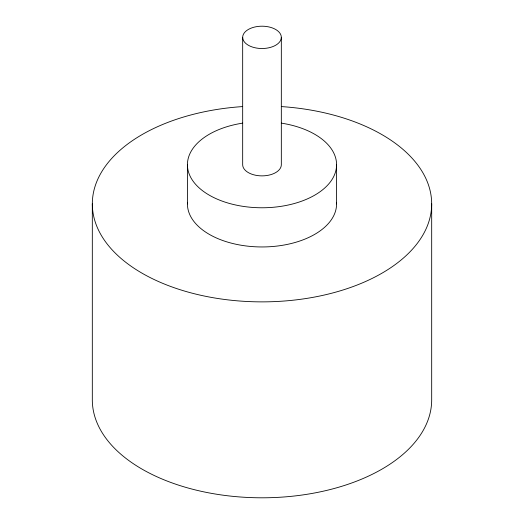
<?xml version="1.0" encoding="UTF-8"?>
<svg xmlns="http://www.w3.org/2000/svg" width="524" height="524" viewBox="0 0 524 524"><rect width="100%" height="100%" fill="white"/><g stroke="black" fill="none" stroke-linecap="round" stroke-linejoin="round"><path stroke-width="0.79" d="M431.684 203.902L431.684 399.832A169.684 97.968 0 0 1 262 497.8A169.684 97.968 0 0 1 92.316 399.832L92.316 203.902M336.572 164.713L336.572 203.902M281.329 37.361A19.329 11.161 0 0 1 252.339 47.022A19.329 11.161 0 0 1 252.339 27.693A19.329 11.161 0 0 1 281.329 37.361L281.329 164.713A19.329 11.161 0 0 1 262 175.874A19.329 11.161 0 0 1 242.671 164.713L242.671 37.361M187.428 164.713L187.428 203.902M281.683 106.601A169.684 97.968 0 0 1 405.55 256.138A169.684 97.968 0 0 1 118.45 256.138A169.684 97.968 0 0 1 242.317 106.601M336.526 202.303A74.572 43.053 0 0 1 262 246.955A74.572 43.053 0 0 1 187.474 202.303M281.303 123.127A74.572 43.053 0 0 1 323.085 189.413A74.572 43.053 0 0 1 200.915 189.413A74.572 43.053 0 0 1 242.697 123.127"/></g></svg>
